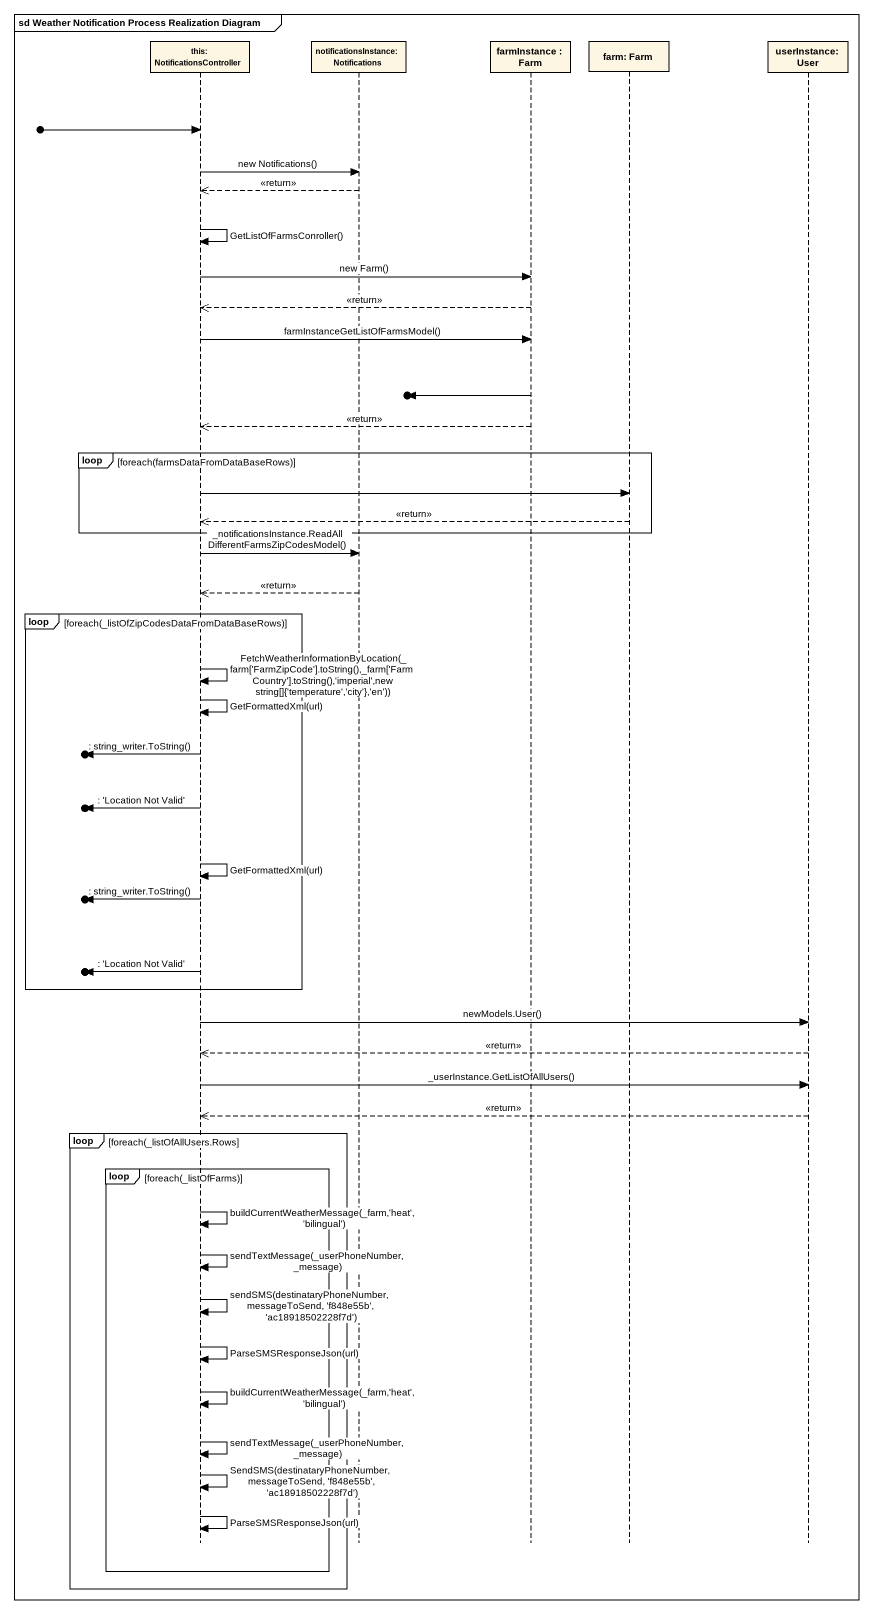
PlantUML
@startuml
mainframe sd Weather Notification Process Realization Diagram
hide footbox
participant "this: NotificationsController" as this_NotificationsController
participant "notificationsInstance: Notifications" as notificationsInstance
participant "farmInstance : Farm" as farmInstance_Farm
participant "farm: Farm" as farm_Farm
participant "userInstance: User" as userInstance_User

[o-> this_NotificationsController
this_NotificationsController -> notificationsInstance : new Notifications()
notificationsInstance -->> this_NotificationsController : <<return>>
this_NotificationsController -> this_NotificationsController : GetListOfFarmsConroller()
this_NotificationsController -> farmInstance_Farm : new Farm()
farmInstance_Farm -->> this_NotificationsController : <<return>>
this_NotificationsController -> farmInstance_Farm : farmInstanceGetListOfFarmsModel()
[o<- farmInstance_Farm
farmInstance_Farm -->> this_NotificationsController : <<return>>
loop foreach(farmsDataFromDataBaseRows)
  this_NotificationsController -> farm_Farm
  farm_Farm -->> this_NotificationsController : <<return>>
end
this_NotificationsController -> notificationsInstance : _notificationsInstance.ReadAllDifferentFarmsZipCodesModel()
notificationsInstance -->> this_NotificationsController : <<return>>
loop foreach(_listOfZipCodesDataFromDataBaseRows)
  this_NotificationsController -> this_NotificationsController : FetchWeatherInformationByLocation(_farm['FarmZipCode'].toString(),_farm['FarmCountry'].toString(),'imperial',new string[]{'temperature','city'},'en'))
  this_NotificationsController -> this_NotificationsController : GetFormattedXml(url)
  [o<- this_NotificationsController : : string_writer.ToString()
  [o<- this_NotificationsController : : 'Location Not Valid'
  this_NotificationsController -> this_NotificationsController : GetFormattedXml(url)
  [o<- this_NotificationsController : : string_writer.ToString()
  [o<- this_NotificationsController : : 'Location Not Valid'
end
this_NotificationsController -> userInstance_User : newModels.User()
userInstance_User -->> this_NotificationsController : <<return>>
this_NotificationsController -> userInstance_User : _userInstance.GetListOfAllUsers()
userInstance_User -->> this_NotificationsController : <<return>>
loop foreach(_listOfAllUsers.Rows
  loop foreach(_listOfFarms)
    this_NotificationsController -> this_NotificationsController : buildCurrentWeatherMessage(_farm,'heat','bilingual')
    this_NotificationsController -> this_NotificationsController : sendTextMessage(_userPhoneNumber, _message)
    this_NotificationsController -> this_NotificationsController : sendSMS(destinataryPhoneNumber, messageToSend, 'f848e55b', 'ac18918502228f7d')
    this_NotificationsController -> this_NotificationsController : ParseSMSResponseJson(url)
    this_NotificationsController -> this_NotificationsController : buildCurrentWeatherMessage(_farm,'heat','bilingual')
    this_NotificationsController -> this_NotificationsController : sendTextMessage(_userPhoneNumber, _message)
    this_NotificationsController -> this_NotificationsController : SendSMS(destinataryPhoneNumber, messageToSend, 'f848e55b', 'ac18918502228f7d')
    this_NotificationsController -> this_NotificationsController : ParseSMSResponseJson(url)
  end
end
@enduml
